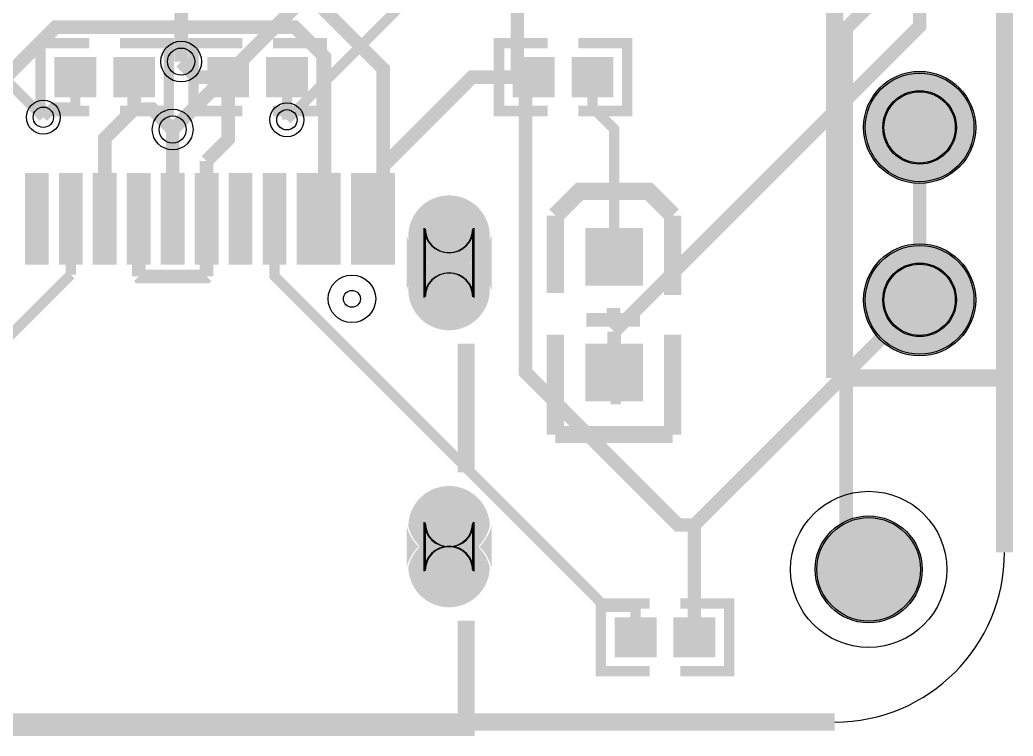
# Model space of a CAD drawing. Header units: millimetres. Extents: x -0.1 to 25.1, y -48.2 to 0.1.
# Drawn here: x 10.5 to 25.13, y -48.21 to -37.66 of the extents above; entities that cross this region are included whole.
import ezdxf

# ---------------------------------------------------------------- set-up
doc = ezdxf.new("R2010")
doc.units = ezdxf.units.MM
for name, color, linetype, true_color in [('BoardOutLine', 7, 'Continuous', 0xff00ff), ('BottomLayer', 7, 'Continuous', 0x0000ff), ('BottomPasteMaskLayer', 7, 'Continuous', 0x800000), ('BottomSilkLayer', 7, 'Continuous', 0x66cc33), ('BottomSolderMaskLayer', 7, 'Continuous', 0xaa00ff), ('Document', 7, 'Continuous', 0xffffff), ('Hole', 7, 'Continuous', 0x222222), ('Multi-Layer', 7, 'Continuous', 0xc0c0c0), ('TopLayer', 7, 'Continuous', 0xff0000), ('TopPasteMaskLayer', 7, 'Continuous', 0x808080), ('TopSilkLayer', 7, 'Continuous', 0xffcc00), ('TopSolderMaskLayer', 7, 'Continuous', 0x800080)]:
    doc.layers.add(name, color=color, linetype=linetype, true_color=true_color)

msp = doc.modelspace()

# ---------------------------------------------------------------- hatches: boundary and pattern name
at = {"layer": 'BottomLayer'}
msp.add_hatch(color=256, dxfattribs=at).paths.add_polyline_path([(22.23769999999996, -45.75048000000004, 1), (23.761699999999962, -45.75048000000004, 1)])
at = {"layer": 'BottomPasteMaskLayer'}
msp.add_hatch(color=256, dxfattribs=at).paths.add_polyline_path([(22.23769999999996, -45.75048000000004, 1), (23.761699999999962, -45.75048000000004, 1)])
at = {"layer": 'BottomSolderMaskLayer'}
for points in [[(22.924617599999845, -39.23995200000002, 1), (24.575414399999847, -39.23995200000002, 1)], [(17.44553279999994, -40.824962800000094, -0.7853981633974483), (16.19473519999994, -40.824962800000094), (16.19473519999994, -41.64528120000011, -0.7853981633974483), (17.44553279999994, -41.64528120000011)], [(22.924617599999845, -41.77995199999998, 1), (24.575414399999847, -41.77995199999998, 1)], [(22.212299999999964, -45.75048000000004, 1), (23.78709999999996, -45.75048000000004, 1)], [(17.44553279999994, -45.10673393333343, -0.7853981633974483), (16.19473519999994, -45.10673393333343), (16.19473519999994, -45.72366606666674, -0.7853981633974483), (17.44553279999994, -45.72366606666674)]]:
    msp.add_hatch(color=256, dxfattribs=at).paths.add_polyline_path(points)
at = {"layer": 'Document'}
for points in [[(19.300291599999923, -40.80555720000007), (19.300291599999923, -41.46595720000005), (19.14789159999998, -41.46595720000005), (19.14789159999998, -40.80555720000007)], [(19.352259999999774, -42.65930000000003), (19.352259999999774, -43.319700000000125), (19.199860000000058, -43.319700000000125), (19.199860000000058, -42.65930000000003)], [(18.97550179999996, -42.93445820000011), (19.635901799999942, -42.93445820000011), (19.635901799999942, -43.08685820000005), (18.97550179999996, -43.08685820000005)]]:
    msp.add_hatch(color=256, dxfattribs=at).paths.add_polyline_path(points)
at = {"layer": 'Multi-Layer'}
for points in [[(22.950017599999846, -39.23995200000002, 1), (24.550014399999846, -39.23995200000002, 1)], [(17.42013279999994, -40.83512280000002, -0.7853981633974483), (16.220135199999937, -40.83512280000002), (16.220135199999937, -41.63512120000007, -0.7853981633974483), (17.42013279999994, -41.63512120000007)], [(22.950017599999846, -41.77995199999998, 1), (24.550014399999846, -41.77995199999998, 1)], [(17.42013279999994, -45.115200600000094, -0.7853981633974483), (16.220135199999937, -45.115200600000094), (16.220135199999937, -45.715199400000074, -0.7853981633974483), (17.42013279999994, -45.715199400000074)]]:
    msp.add_hatch(color=256, dxfattribs=at).paths.add_polyline_path(points)
at = {"layer": 'TopLayer'}
for points in [[(11.599976800000036, -38.770001200000024), (11.599976800000036, -38.22999720000007), (11.034344199999964, -38.22999720000007), (11.034344199999964, -38.770001200000024)], [(11.900001599999882, -38.770001200000024), (11.900001599999882, -38.22999720000007), (12.465634199999954, -38.22999720000007), (12.465634199999954, -38.770001200000024)], [(13.849984999999947, -38.22999720000007), (13.849984999999947, -38.770001200000024), (13.284352399999875, -38.770001200000024), (13.284352399999875, -38.22999720000007)], [(14.15000980000002, -38.22999720000007), (14.15000980000002, -38.770001200000024), (14.715642399999865, -38.770001200000024), (14.715642399999865, -38.22999720000007)], [(18.349976000000083, -38.770001200000024), (18.349976000000083, -38.22999720000007), (17.78434340000001, -38.22999720000007), (17.78434340000001, -38.770001200000024)], [(18.65000079999993, -38.770001200000024), (18.65000079999993, -38.22999720000007), (19.2156334, -38.22999720000007), (19.2156334, -38.770001200000024)], [(10.599927999999977, -39.93492140000001), (10.899927400000138, -39.93492140000001), (10.899927400000138, -41.23494419999997), (10.599927999999977, -41.23494419999997)], [(11.100053999999886, -39.934896000000094), (11.40005339999982, -39.934896000000094), (11.40005339999982, -41.23491880000006), (11.100053999999886, -41.23491880000006)], [(11.599925999999982, -39.93487060000007), (11.899925399999915, -39.93487060000007), (11.899925399999915, -41.23489340000003), (11.599925999999982, -41.23489340000003)], [(12.100051999999891, -39.934896000000094), (12.400051400000052, -39.934896000000094), (12.400051400000052, -41.23491880000006), (12.100051999999891, -41.23491880000006)], [(12.599923999999987, -39.93487060000007), (12.89992339999992, -39.93487060000007), (12.89992339999992, -41.23489340000003), (12.599923999999987, -41.23489340000003)], [(13.100049999999896, -39.934896000000094), (13.400049400000057, -39.934896000000094), (13.400049400000057, -41.23491880000006), (13.100049999999896, -41.23491880000006)], [(13.599667999999951, -39.93492140000001), (13.899667400000112, -39.93492140000001), (13.899667400000112, -41.23494419999997), (13.599667999999951, -41.23494419999997)], [(14.100048000000129, -39.934896000000094), (14.400047400000062, -39.934896000000094), (14.400047400000062, -41.23491880000006), (14.100048000000129, -41.23491880000006)], [(14.599919999999997, -39.93509920000008), (14.89991939999993, -39.93509920000008), (14.89991939999993, -41.23512200000005), (14.599919999999997, -41.23512200000005)], [(14.900147999999831, -39.93509920000008), (15.200147399999992, -39.93509920000008), (15.200147399999992, -41.23512200000005), (14.900147999999831, -41.23512200000005)], [(15.400019999999927, -39.934896000000094), (15.70001939999986, -39.934896000000094), (15.70001939999986, -41.23491880000006), (15.400019999999927, -41.23491880000006)], [(15.699993999999947, -39.934896000000094), (15.99999339999988, -39.934896000000094), (15.99999339999988, -41.23491880000006), (15.699993999999947, -41.23491880000006)], [(18.8506607999999, -40.74800080000011), (19.65065919999995, -40.74800080000011), (19.65065919999995, -41.54799920000005), (18.8506607999999, -41.54799920000005)], [(18.8506607999999, -42.44980080000005), (19.65065919999995, -42.44980080000005), (19.65065919999995, -43.2497992000001), (18.8506607999999, -43.2497992000001)], [(19.84999839999989, -46.47999340000001), (19.84999839999989, -47.01999740000008), (19.284365800000046, -47.01999740000008), (19.284365800000046, -46.47999340000001)], [(20.150023199999964, -46.47999340000001), (20.150023199999964, -47.01999740000008), (20.715655800000036, -47.01999740000008), (20.715655800000036, -46.47999340000001)]]:
    msp.add_hatch(color=256, dxfattribs=at).paths.add_polyline_path(points)
at = {"layer": 'TopPasteMaskLayer'}
for points in [[(11.614988200000084, -38.72999620000007), (11.614988200000084, -38.27000220000002), (11.57498320000002, -38.22999720000007), (11.074349200000029, -38.22999720000007), (11.034344199999964, -38.27000220000002), (11.034344199999964, -38.72999620000007), (11.074349200000029, -38.770001200000024), (11.57498320000002, -38.770001200000024)], [(11.884990199999834, -38.72999620000007), (11.884990199999834, -38.27000220000002), (11.924995199999898, -38.22999720000007), (12.425629200000117, -38.22999720000007), (12.465634199999954, -38.27000220000002), (12.465634199999954, -38.72999620000007), (12.425629200000117, -38.770001200000024), (11.924995199999898, -38.770001200000024)], [(13.864996399999995, -38.27000220000002), (13.864996399999995, -38.72999620000007), (13.82499139999993, -38.770001200000024), (13.32435739999994, -38.770001200000024), (13.284352399999875, -38.72999620000007), (13.284352399999875, -38.27000220000002), (13.32435739999994, -38.22999720000007), (13.82499139999993, -38.22999720000007)], [(14.134998399999972, -38.27000220000002), (14.134998399999972, -38.72999620000007), (14.175003400000037, -38.770001200000024), (14.675637400000028, -38.770001200000024), (14.715642399999865, -38.72999620000007), (14.715642399999865, -38.27000220000002), (14.675637400000028, -38.22999720000007), (14.175003400000037, -38.22999720000007)], [(18.364987399999904, -38.72999620000007), (18.364987399999904, -38.27000220000002), (18.32498239999984, -38.22999720000007), (17.82434839999985, -38.22999720000007), (17.78434340000001, -38.27000220000002), (17.78434340000001, -38.72999620000007), (17.82434839999985, -38.770001200000024), (18.32498239999984, -38.770001200000024)], [(18.63498940000011, -38.72999620000007), (18.63498940000011, -38.27000220000002), (18.674994399999946, -38.22999720000007), (19.175628399999937, -38.22999720000007), (19.2156334, -38.27000220000002), (19.2156334, -38.72999620000007), (19.175628399999937, -38.770001200000024), (18.674994399999946, -38.770001200000024)], [(10.59997880000003, -39.94007760000011), (10.899952800000051, -39.94007760000011), (10.899952800000051, -41.23006740000005), (10.59997880000003, -41.23006740000005)], [(11.100155599999994, -39.94007760000011), (11.400129600000014, -39.94007760000011), (11.400129600000014, -41.23006740000005), (11.100155599999994, -41.23006740000005)], [(11.599976800000036, -39.94007760000011), (11.899950799999829, -39.94007760000011), (11.899950799999829, -41.23006740000005), (11.599976800000036, -41.23006740000005)], [(12.100102799999945, -39.94007760000011), (12.400076799999965, -39.94007760000011), (12.400076799999965, -41.23006740000005), (12.100102799999945, -41.23006740000005)], [(12.59997480000004, -39.94007760000011), (12.899948800000061, -39.94007760000011), (12.899948800000061, -41.23006740000005), (12.59997480000004, -41.23006740000005)], [(13.100126199999863, -39.94007760000011), (13.400100199999883, -39.94007760000011), (13.400100199999883, -41.23006740000005), (13.100126199999863, -41.23006740000005)], [(13.599718800000005, -39.94012840000005), (13.899692800000025, -39.94012840000005), (13.899692800000025, -41.23006740000005), (13.599718800000005, -41.23006740000005)], [(14.100149600000009, -39.94010300000002), (14.400123600000029, -39.94010300000002), (14.400123600000029, -41.230092799999966), (14.100149600000009, -41.230092799999966)], [(14.650186599999984, -39.99031880000007), (15.1501856000001, -39.99031880000007), (15.1501856000001, -41.18033420000006), (14.650186599999984, -41.18033420000006)], [(15.450210399999946, -39.99006480000014), (15.950209400000062, -39.99006480000014), (15.950209400000062, -41.18008020000002), (15.450210399999946, -41.18008020000002)], [(16.220414600000026, -40.83507200000008), (16.221850918915266, -40.7997963536244), (16.22535952745727, -40.764666253918676), (16.23092827766152, -40.729803332922415), (16.23853788867052, -40.69532829761374), (16.24816201349074, -40.66136051198259), (16.259767330214686, -40.62801758375235), (16.273313657392578, -40.59541495718281), (16.288754093153443, -40.563665513364754), (16.30603517759471, -40.53287917938735), (16.325097077879377, -40.503162547734746), (16.345873795395505, -40.474618507227206), (16.36829339426629, -40.44734588678625), (16.392278250415416, -40.42143911325604), (16.417745320327526, -40.3969878844664), (16.444606428572456, -40.37407685866913), (16.472768573097596, -40.352785361423), (16.502134247231993, -40.33318711094296), (16.53260177728623, -40.31534996286291), (16.564065674581002, -40.29933567529656), (16.596417000684028, -40.28519969501133), (16.62954374458957, -40.27299096545221), (16.663331210539695, -40.262751757284605), (16.697662415137643, -40.25451752203776), (16.73241849238309, -40.24831676936162), (16.767479105226016, -40.2441709683153), (16.8027228622135, -40.242094473034854), (16.838027737786547, -40.242094473034854), (16.87327149477403, -40.2441709683153), (16.908332107616957, -40.24831676936162), (16.943088184862404, -40.25451752203776), (16.977419389460124, -40.262751757284605), (17.011206855410478, -40.27299096545221), (17.04433359931602, -40.28519969501133), (17.076684925418817, -40.29933567529656), (17.108148822713588, -40.31534996286291), (17.138616352768054, -40.33318711094296), (17.167982026902223, -40.352785361423), (17.19614417142759, -40.374076858669014), (17.22300527967252, -40.3969878844664), (17.24847234958463, -40.42143911325604), (17.272457205733758, -40.44734588678625), (17.29487680460454, -40.474618507227206), (17.31565352212067, -40.503162547734746), (17.33471542240511, -40.53287917938735), (17.351996506846604, -40.563665513364754), (17.36743694260724, -40.59541495718281), (17.380983269785133, -40.62801758375235), (17.392588586509305, -40.66136051198259), (17.402212711329526, -40.69532829761374), (17.409822322338528, -40.7298033329223), (17.415391072542775, -40.764666253918676), (17.41889968108478, -40.7997963536244), (17.42033600000002, -40.83507200000008), (17.42033600000002, -41.635172000000125), (17.41889968108478, -41.67044764637569), (17.415391072542775, -41.70557774608142), (17.409822322338528, -41.74044066707779), (17.402212711329526, -41.77491570238635), (17.392588586509305, -41.8088834880175), (17.380983269785133, -41.842226416247854), (17.36743694260724, -41.874829042817396), (17.351996506846604, -41.90657848663545), (17.33471542240511, -41.93736482061274), (17.31565352212067, -41.96708145226546), (17.29487680460454, -41.99562549277289), (17.272457205733758, -42.02289811321384), (17.24847234958463, -42.04880488674405), (17.22300527967252, -42.07325611553381), (17.19614417142759, -42.09616714133108), (17.167982026902223, -42.117458638577205), (17.138616352768054, -42.137056889057135), (17.108148822713588, -42.15489403713718), (17.076684925418817, -42.170908324703646), (17.04433359931602, -42.18504430498888), (17.011206855410478, -42.197253034548), (16.977419389460124, -42.2074922427156), (16.943088184862404, -42.215726477962335), (16.908332107616957, -42.22192723063847), (16.87327149477403, -42.226073031684905), (16.838027737786547, -42.22814952696535), (16.8027228622135, -42.22814952696535), (16.767479105226016, -42.226073031684905), (16.73241849238309, -42.22192723063847), (16.697662415137643, -42.215726477962335), (16.663331210539695, -42.2074922427156), (16.62954374458957, -42.197253034548), (16.596417000684028, -42.18504430498888), (16.564065674581002, -42.170908324703646), (16.53260177728623, -42.15489403713718), (16.502134247231993, -42.137056889057135), (16.472768573097596, -42.117458638577205), (16.444606428572456, -42.09616714133119), (16.417745320327526, -42.07325611553381), (16.392278250415416, -42.04880488674405), (16.36829339426629, -42.02289811321384), (16.345873795395505, -41.99562549277289), (16.325097077879377, -41.96708145226546), (16.30603517759471, -41.93736482061274), (16.288754093153443, -41.90657848663545), (16.273313657392578, -41.874829042817396), (16.259767330214686, -41.842226416247854), (16.24816201349074, -41.8088834880175), (16.23853788867052, -41.77491570238635), (16.23092827766152, -41.740440667077905), (16.22535952745727, -41.70557774608142), (16.221850918915266, -41.67044764637569), (16.220414600000026, -41.635172000000125)], [(18.8506607999999, -40.74800080000011), (19.65065919999995, -40.74800080000011), (19.65065919999995, -41.54799920000005), (18.8506607999999, -41.54799920000005)], [(18.8506607999999, -42.44980080000005), (19.65065919999995, -42.44980080000005), (19.65065919999995, -43.2497992000001), (18.8506607999999, -43.2497992000001)], [(16.220414600000026, -45.11527680000006), (16.221850918915266, -45.080001153624494), (16.22535952745727, -45.044871053918655), (16.23092827766152, -45.010008132922394), (16.23853788867052, -44.97553309761372), (16.24816201349074, -44.94156531198257), (16.259767330214686, -44.90822238375233), (16.273313657392578, -44.87561975718279), (16.288754093153443, -44.84387031336473), (16.30603517759471, -44.81308397938733), (16.325097077879377, -44.783367347734725), (16.345873795395505, -44.7548233072273), (16.36829339426629, -44.727550686786344), (16.392278250415416, -44.701643913256135), (16.417745320327526, -44.67719268446638), (16.444606428572456, -44.654281658669106), (16.472768573097596, -44.63299016142298), (16.502134247231993, -44.61339191094294), (16.53260177728623, -44.59555476286289), (16.564065674581002, -44.57954047529654), (16.596417000684028, -44.56540449501131), (16.62954374458957, -44.55319576545219), (16.663331210539695, -44.54295655728458), (16.697662415137643, -44.53472232203785), (16.73241849238309, -44.5285215693616), (16.767479105226016, -44.52437576831528), (16.8027228622135, -44.52229927303483), (16.838027737786547, -44.52229927303483), (16.87327149477403, -44.52437576831528), (16.908332107616957, -44.5285215693616), (16.943088184862404, -44.53472232203785), (16.977419389460124, -44.54295655728458), (17.011206855410478, -44.55319576545219), (17.04433359931602, -44.56540449501131), (17.076684925418817, -44.57954047529654), (17.108148822713588, -44.59555476286289), (17.138616352768054, -44.61339191094294), (17.167982026902223, -44.63299016142298), (17.19614417142759, -44.65428165866899), (17.22300527967252, -44.67719268446638), (17.24847234958463, -44.701643913256135), (17.272457205733758, -44.727550686786344), (17.29487680460454, -44.7548233072273), (17.31565352212067, -44.783367347734725), (17.33471542240511, -44.81308397938733), (17.351996506846604, -44.84387031336473), (17.36743694260724, -44.87561975718279), (17.380983269785133, -44.90822238375233), (17.392588586509305, -44.94156531198257), (17.402212711329526, -44.97553309761372), (17.409822322338528, -45.01000813292228), (17.415391072542775, -45.044871053918655), (17.41889968108478, -45.080001153624494), (17.42033600000002, -45.11527680000006), (17.42033600000002, -45.71527560000004), (17.41889968108478, -45.75055124637572), (17.415391072542775, -45.78568134608145), (17.409822322338528, -45.82054426707771), (17.402212711329526, -45.85501930238638), (17.392588586509305, -45.88898708801753), (17.380983269785133, -45.922330016247884), (17.36743694260724, -45.954932642817425), (17.351996506846604, -45.98668208663548), (17.33471542240511, -46.01746842061277), (17.31565352212067, -46.04718505226538), (17.29487680460454, -46.07572909277292), (17.272457205733758, -46.10300171321387), (17.24847234958463, -46.12890848674408), (17.22300527967252, -46.15335971553384), (17.19614417142759, -46.17627074133111), (17.167982026902223, -46.197562238577234), (17.138616352768054, -46.217160489057164), (17.108148822713588, -46.23499763713721), (17.076684925418817, -46.251011924703676), (17.04433359931602, -46.265147904988794), (17.011206855410478, -46.277356634547914), (16.977419389460124, -46.28759584271552), (16.943088184862404, -46.295830077962364), (16.908332107616957, -46.3020308306385), (16.87327149477403, -46.306176631684934), (16.838027737786547, -46.30825312696538), (16.8027228622135, -46.30825312696538), (16.767479105226016, -46.306176631684934), (16.73241849238309, -46.3020308306385), (16.697662415137643, -46.295830077962364), (16.663331210539695, -46.28759584271552), (16.62954374458957, -46.277356634547914), (16.596417000684028, -46.265147904988794), (16.564065674581002, -46.251011924703676), (16.53260177728623, -46.23499763713721), (16.502134247231993, -46.217160489057164), (16.472768573097596, -46.197562238577234), (16.444606428572456, -46.17627074133122), (16.417745320327526, -46.15335971553384), (16.392278250415416, -46.12890848674408), (16.36829339426629, -46.10300171321387), (16.345873795395505, -46.07572909277292), (16.325097077879377, -46.04718505226538), (16.30603517759471, -46.01746842061277), (16.288754093153443, -45.98668208663548), (16.273313657392578, -45.954932642817425), (16.259767330214686, -45.922330016247884), (16.24816201349074, -45.88898708801753), (16.23853788867052, -45.85501930238638), (16.23092827766152, -45.82054426707782), (16.22535952745727, -45.78568134608145), (16.221850918915266, -45.75055124637572), (16.220414600000026, -45.71527560000004)], [(19.86500979999994, -46.51999840000008), (19.86500979999994, -46.979992400000015), (19.825004799999874, -47.01999740000008), (19.32437080000011, -47.01999740000008), (19.284365800000046, -46.979992400000015), (19.284365800000046, -46.51999840000008), (19.32437080000011, -46.47999340000001), (19.825004799999874, -46.47999340000001)], [(20.135011800000143, -46.51999840000008), (20.135011800000143, -46.979992400000015), (20.17501679999998, -47.01999740000008), (20.67565079999997, -47.01999740000008), (20.715655800000036, -46.979992400000015), (20.715655800000036, -46.51999840000008), (20.67565079999997, -46.47999340000001), (20.17501679999998, -46.47999340000001)]]:
    msp.add_hatch(color=256, dxfattribs=at).paths.add_polyline_path(points)
at = {"layer": 'TopSolderMaskLayer'}
for points in [[(11.625369956712916, -38.795396421072496), (11.625369956712916, -38.20459242107256), (11.008939637808794, -38.20459242107256), (11.008939637808794, -38.795396421072496)], [(11.874599318904188, -38.795396421072496), (11.874599318904188, -38.20459242107256), (12.491029637808538, -38.20459242107256), (12.491029637808538, -38.795396421072496)], [(13.875384999999937, -38.20459242107256), (13.875384999999937, -38.795396421072496), (13.258954681095588, -38.795396421072496), (13.258954681095588, -38.20459242107256)], [(14.12461436219121, -38.20459242107256), (14.12461436219121, -38.795396421072496), (14.741044681095559, -38.795396421072496), (14.741044681095559, -38.20459242107256)], [(18.375364594521784, -38.795396421072496), (18.375364594521784, -38.20459242107256), (17.758934275617435, -38.20459242107256), (17.758934275617435, -38.795396421072496)], [(18.624593956713056, -38.795396421072496), (18.624593956713056, -38.20459242107256), (19.241024275617406, -38.20459242107256), (19.241024275617406, -38.795396421072496)], [(22.924617599999845, -39.23995200000002, 1), (24.575414399999847, -39.23995200000002, 1)], [(10.574508645161245, -39.90952288883375), (10.925308045161387, -39.90952288883375), (10.925308045161387, -41.26034668138959), (10.574508645161245, -41.26034668138959)], [(11.074634645161382, -39.90949649627805), (11.425434045161296, -39.90949649627805), (11.425434045161296, -41.26032028883378), (11.074634645161382, -41.26032028883378)], [(11.57450664516125, -39.90947010372213), (11.925306045161392, -39.90947010372213), (11.925306045161392, -41.26029389627797), (11.57450664516125, -41.26029389627797)], [(12.074632645161387, -39.90949649627805), (12.425432045161301, -39.90949649627805), (12.425432045161301, -41.26032028883378), (12.074632645161387, -41.26032028883378)], [(12.574504645161255, -39.90947010372213), (12.92530404516117, -39.90947010372213), (12.92530404516117, -41.26029389627797), (12.574504645161255, -41.26029389627797)], [(13.074630645161164, -39.90949649627805), (13.425430045161306, -39.90949649627805), (13.425430045161306, -41.26032028883378), (13.074630645161164, -41.26032028883378)], [(13.57424864516122, -39.90952288883375), (13.925048045161361, -39.90952288883375), (13.925048045161361, -41.26034668138959), (13.57424864516122, -41.26034668138959)], [(14.074628645161397, -39.90949649627805), (14.425428045161311, -39.90949649627805), (14.425428045161311, -41.26032028883378), (14.074628645161397, -41.26032028883378)], [(14.574500645161265, -39.90969771116636), (14.92530004516118, -39.90969771116636), (14.92530004516118, -41.26052150372209), (14.574500645161265, -41.26052150372209)], [(14.874728645161099, -39.90969771116636), (15.22552804516124, -39.90969771116636), (15.22552804516124, -41.26052150372209), (14.874728645161099, -41.26052150372209)], [(15.374600645161422, -39.90949649627805), (15.725400045161336, -39.90949649627805), (15.725400045161336, -41.26032028883378), (15.374600645161422, -41.26032028883378)], [(15.674574645161442, -39.90949649627805), (16.025374045161357, -39.90949649627805), (16.025374045161357, -41.26032028883378), (15.674574645161442, -41.26032028883378)], [(18.82526079999991, -40.72260080000012), (19.676059200000168, -40.72260080000012), (19.676059200000168, -41.57339920000004), (18.82526079999991, -41.57339920000004)], [(17.44553279999994, -40.824962800000094, -0.7853981633974483), (16.19473519999994, -40.824962800000094), (16.19473519999994, -41.64528120000011, -0.7853981633974483), (17.44553279999994, -41.64528120000011)], [(22.924617599999845, -41.77995199999998, 1), (24.575414399999847, -41.77995199999998, 1)], [(18.82526079999991, -42.42440080000006), (19.676059200000168, -42.42440080000006), (19.676059200000168, -43.27519920000009), (18.82526079999991, -43.27519920000009)], [(17.44553279999994, -45.10673393333343, -0.7853981633974483), (16.19473519999994, -45.10673393333343), (16.19473519999994, -45.72366606666674, -0.7853981633974483), (17.44553279999994, -45.72366606666674)], [(19.875400681095584, -46.45459578946384), (19.875400681095584, -47.045399789463886), (19.258970362191235, -47.045399789463886), (19.258970362191235, -46.45459578946384)], [(20.124630043286857, -46.45459578946384), (20.124630043286857, -47.045399789463886), (20.741060362191206, -47.045399789463886), (20.741060362191206, -46.45459578946384)]]:
    msp.add_hatch(color=256, dxfattribs=at).paths.add_polyline_path(points)

# ---------------------------------------------------------------- linework, layer by layer
at = {"layer": 'BoardOutLine', "const_width": 0.254}
for points in [[(25.00000079999984, -2.4999950000001263), (25.00000079999984, -45.500010599999996)], [(22.50000579999994, -48.00000560000001), (2.4999950000000126, -48.00000560000001)]]:
    msp.add_lwpolyline(points, dxfattribs=at)
at = {"layer": 'BoardOutLine'}
msp.add_arc((22.50000579999994, -45.50001060000011), 2.4999949999999997, 270, 0, dxfattribs=at)
at = {"layer": 'BottomLayer'}
for points, const_width in [([(13.305535999999961, -14.03096000000005), (13.305535999999961, -14.192250000000058), (22.609047999999916, -23.495762000000127), (22.609047999999916, -29.45053800000005), (23.508461999999895, -30.34995200000003), (24.118062000000123, -30.34995200000003), (24.797511999999983, -31.029402000000005), (24.797511999999983, -34.57930600000009), (23.679657999999904, -35.69716000000005), (17.86381999999992, -35.69716000000005), (14.43278799999996, -39.12819200000001)], 0.15001240000000002), ([(10.84579999999994, -39.09060000000011), (7.553959999999847, -35.798760000000016), (7.553959999999847, -24.313642000000073), (10.566654000000085, -21.300948000000062), (10.566654000000085, -18.864326000000005), (13.572489999999902, -15.858490000000074)], 0.15001240000000002), ([(12.875005999999871, -38.27094199999999), (12.875005999999871, -37.12514799999997), (12.249911999999881, -36.50005400000009)], 0.1999996), ([(12.750038000000018, -39.271702000000005), (14.999969999999962, -37.02177000000006), (14.999969999999962, -36.50005400000009)], 0.1999996), ([(23.750015999999846, -36.69995200000005), (22.669500000000085, -37.780468000000155), (22.669500000000085, -45.42028000000005), (22.99969999999996, -45.75048000000004)], 0.1999996)]:
    msp.add_lwpolyline(points, dxfattribs=dict(at, const_width=const_width))
msp.add_circle((22.99969999999996, -45.75048000000004), 0.762, dxfattribs=at)
at = {"layer": 'BottomPasteMaskLayer'}
msp.add_circle((22.99969999999996, -45.75048000000004), 0.762, dxfattribs=at)
at = {"layer": 'BottomSilkLayer', "const_width": 0.254}
for points in [[(22.50003120000008, -4.830013200000053), (22.50003120000008, -42.93006400000013)], [(25.00002619999998, -4.830013200000053), (25.00002619999998, -42.93006400000013)], [(22.50003120000008, -42.93006400000013), (25.00002619999998, -42.93006400000013)]]:
    msp.add_lwpolyline(points, dxfattribs=at)
at = {"layer": 'BottomSilkLayer'}
msp.add_circle((22.99969999999996, -45.75048000000004), 1.1501119999999998, dxfattribs=at)
at = {"layer": 'BottomSolderMaskLayer'}
for points in [[(16.455119468817273, -40.722422999999935), (16.455119468817273, -41.747794954838696)], [(17.18477787741942, -40.722422999999935), (17.18477787741942, -41.747794954838696)], [(16.455119468817273, -45.055231513261674), (16.455119468817273, -45.77495955197128)], [(17.18477787741942, -45.055231513261674), (17.18477787741942, -45.77495955197128)]]:
    msp.add_lwpolyline(points, close=True, dxfattribs=at)
for centre, radius in [((23.750015999999846, -39.23995200000002), 0.8253983999999999), ((23.749990599999933, -39.24000279999996), 0.5416611483870968), ((23.750015999999846, -41.77995199999998), 0.8253983999999999), ((23.749990599999933, -41.780002800000034), 0.5416611483870968), ((22.99969999999996, -45.75048000000004), 0.7873999999999999)]:
    msp.add_circle(centre, radius, dxfattribs=at)
for centre, start, end in [((16.819948673118347, -40.722422999999935), 180, 0), ((16.819948673118347, -41.747794954838696), 0, 180), ((16.819948673118347, -45.055231513261674), 180, 0), ((16.819948673118347, -45.77495955197128), 0, 180)]:
    msp.add_arc(centre, 0.36482920430107524, start, end, dxfattribs=at)
at = {"layer": 'Document'}
msp.add_circle((15.390113999999926, -41.76522), 0.124968, dxfattribs=at)
at = {"layer": 'Hole'}
for centre, radius in [((12.875005999999871, -38.27094199999999), 0.1999996), ((10.84579999999994, -39.09060000000011), 0.15001240000000002), ((14.43278799999996, -39.12819200000001), 0.15001240000000002), ((12.750038000000018, -39.271702000000005), 0.1999996)]:
    msp.add_circle(centre, radius, dxfattribs=at)
at = {"layer": 'Multi-Layer'}
for points in [[(16.469944199999865, -40.735123000000044), (16.469944199999865, -41.73509560000002)], [(17.169968199999865, -40.735123000000044), (17.169968199999865, -41.73509560000002)], [(16.469944199999865, -45.06511180000007), (16.469944199999865, -45.765085)], [(17.169968199999865, -45.06511180000007), (17.169968199999865, -45.765085)]]:
    msp.add_lwpolyline(points, close=True, dxfattribs=at)
for centre, radius in [((12.875005999999871, -38.27094199999999), 0.2999994), ((23.750015999999846, -39.23995200000002), 0.7999984), ((23.749990599999933, -39.24000279999996), 0.5249926), ((10.84579999999994, -39.09060000000011), 0.2500122), ((14.43278799999996, -39.12819200000001), 0.2500122), ((12.750038000000018, -39.271702000000005), 0.2999994), ((23.750015999999846, -41.77995199999998), 0.7999984), ((23.749990599999933, -41.780002800000034), 0.5249926), ((15.390113999999926, -41.76522), 0.350012)]:
    msp.add_circle(centre, radius, dxfattribs=at)
for centre, start, end in [((16.819956199999865, -40.735123000000044), 180, 0), ((16.819956199999865, -41.73509560000002), 0, 180), ((16.819956199999865, -45.06511180000007), 180, 0), ((16.819956199999865, -45.765085), 0, 180)]:
    msp.add_arc(centre, 0.350012, start, end, dxfattribs=at)
at = {"layer": 'TopLayer'}
for points, const_width in [([(12.250419999999963, -34.77691800000002), (15.850107999999977, -38.37660600000004), (15.850107999999977, -39.80891200000008)], 0.1999996), ([(17.825719999999933, -38.50004999999999), (17.825719999999933, -36.07384200000013), (18.10003999999992, -35.79952200000014)], 0.1999996), ([(19.25066000000004, -42.24934399999995), (23.750015999999846, -37.74998800000003), (23.750015999999846, -36.69995200000005)], 0.1999996), ([(14.988285999999903, -40.585136000000034), (14.988285999999903, -38.203632000000084), (14.546580000000063, -37.76192600000002), (11.028425999999968, -37.76192600000002), (10.250169999999912, -38.54018200000007), (10.250169999999912, -40.58488199999999)], 0.1999996), ([(13.084048000000053, -38.50004999999999), (13.084048000000053, -38.47998400000006), (12.875005999999871, -38.27094199999999)], 0.1999996), ([(11.31722400000001, -38.50004999999999), (11.31722400000001, -38.94531200000006)], 0.15001240000000002), ([(12.182856000000015, -38.50004999999999), (12.182856000000015, -38.97045800000012)], 0.1999996), ([(13.567155999999954, -38.50004999999999), (13.084048000000053, -38.50004999999999)], 0.1999996), ([(13.567155999999954, -38.735254000000054), (13.567155999999954, -38.50004999999999)], 0.1999996), ([(14.43278799999996, -38.50004999999999), (14.43278799999996, -39.12819200000001)], 0.15001240000000002), ([(15.850107999999977, -39.80891200000008), (17.15896999999984, -38.50004999999999), (17.58391199999994, -38.50004999999999)], 0.1999996), ([(17.825719999999933, -38.50004999999999), (17.58391199999994, -38.50004999999999)], 0.1999996), ([(17.946624000000043, -38.50004999999999), (17.825719999999933, -38.50004999999999)], 0.1999996), ([(18.067273999999884, -38.50004999999999), (17.946624000000043, -38.50004999999999)], 0.1999996), ([(17.946624000000043, -38.50004999999999), (17.946624000000043, -42.84979999999996), (20.194016000000033, -45.09719199999995), (20.43277599999999, -45.09719199999995)], 0.1999996), ([(18.932906000000116, -38.50004999999999), (18.932906000000116, -38.94531200000006)], 0.15001240000000002), ([(13.567155999999954, -38.735254000000054), (13.567155999999954, -38.97045800000012)], 0.1999996), ([(11.31722400000001, -38.94531200000006), (10.991087999999877, -38.94531200000006), (10.84579999999994, -39.09060000000011)], 0.15001240000000002), ([(11.750040000000013, -40.58488199999999), (11.750040000000013, -39.40327400000001), (12.182856000000015, -38.97045800000012)], 0.1999996), ([(12.750038000000018, -39.271702000000005), (12.44879400000002, -38.97045800000012), (12.182856000000015, -38.97045800000012)], 0.1999996), ([(13.250163999999927, -39.73449000000005), (13.567155999999954, -39.41749800000002), (13.567155999999954, -38.97045800000012)], 0.1999996), ([(18.932906000000116, -38.94531200000006), (19.25066000000004, -39.263066000000094), (19.25066000000004, -41.148000000000025)], 0.15001240000000002), ([(12.750038000000018, -40.58488199999999), (12.750038000000018, -39.271702000000005)], 0.1999996), ([(23.750015999999846, -41.77995199999998), (23.750015999999846, -39.23995200000002)], 0.1999996), ([(13.250163999999927, -40.58488199999999), (13.250163999999927, -39.73449000000005)], 0.1999996), ([(15.850107999999977, -40.58488199999999), (15.850107999999977, -39.80891200000008)], 0.1999996), ([(11.250167999999917, -40.58488199999999), (11.250167999999917, -41.4101280000001)], 0.15001240000000002), ([(12.250165999999922, -40.58488199999999), (12.250165999999922, -41.43527400000005)], 0.1999996), ([(13.250163999999927, -40.58488199999999), (13.250163999999927, -41.43527400000005)], 0.1999996), ([(14.250161999999932, -40.58488199999999), (14.250161999999932, -41.43298800000002), (19.121882000000028, -46.30470800000012), (19.567143999999985, -46.30470800000012)], 0.15001240000000002), ([(14.750034000000028, -40.585136000000034), (14.988285999999903, -40.585136000000034)], 0.1999996), ([(14.988285999999903, -40.585136000000034), (15.050262000000089, -40.585136000000034)], 0.1999996), ([(15.850107999999977, -40.58488199999999), (15.550133999999957, -40.58488199999999)], 0.1999996), ([(11.250167999999917, -41.4101280000001), (8.836914000000093, -43.82338200000004), (8.353298000000109, -43.82338200000004), (6.432803999999919, -45.743876000000114), (6.432803999999919, -46.50003400000003)], 0.15001240000000002), ([(12.250165999999922, -41.43527400000005), (12.25194399999998, -41.437051999999994), (13.248386000000096, -41.437051999999994), (13.250163999999927, -41.43527400000005)], 0.1999996), ([(20.43277599999999, -45.09719199999995), (23.750015999999846, -41.77995199999998)], 0.1999996), ([(19.25066000000004, -42.84979999999996), (19.25066000000004, -42.24934399999995)], 0.1999996), ([(20.43277599999999, -46.74996999999996), (20.43277599999999, -45.09719199999995)], 0.1999996), ([(19.567143999999985, -46.74996999999996), (19.567143999999985, -46.30470800000012)], 0.15001240000000002)]:
    msp.add_lwpolyline(points, dxfattribs=dict(at, const_width=const_width))
at = {"layer": 'TopSilkLayer'}
for points, const_width in [([(11.523776800000064, -38.99860120000005), (10.80574420000005, -38.99860120000005), (10.80574420000005, -38.00139720000004), (11.523776800000064, -38.00139720000004)], 0.1524), ([(11.976201600000081, -38.99860120000005), (12.694234199999869, -38.99860120000005), (12.694234199999869, -38.00139720000004), (11.976201600000081, -38.00139720000004)], 0.1524), ([(13.773784999999975, -38.00139720000004), (13.05575239999996, -38.00139720000004), (13.05575239999996, -38.99860120000005), (13.773784999999975, -38.99860120000005)], 0.1524), ([(14.226209799999992, -38.00139720000004), (14.944242400000007, -38.00139720000004), (14.944242400000007, -38.99860120000005), (14.226209799999992, -38.99860120000005)], 0.1524), ([(18.273775999999884, -38.99860120000005), (17.55574339999987, -38.99860120000005), (17.55574339999987, -38.00139720000004), (18.273775999999884, -38.00139720000004)], 0.1524), ([(18.7262007999999, -38.99860120000005), (19.444233399999916, -38.99860120000005), (19.444233399999916, -38.00139720000004), (18.7262007999999, -38.00139720000004)], 0.1524), ([(18.387059999999906, -40.538400000000024), (18.74266, -40.18280000000004), (19.758660000000077, -40.18280000000004), (20.114259999999945, -40.538400000000024)], 0.254), ([(18.387059999999906, -41.68140000000005), (18.387059999999906, -40.538400000000024)], 0.254), ([(20.114259999999945, -41.706800000000044), (20.114259999999945, -40.538400000000024)], 0.254), ([(19.242709799999943, -42.075100000000134), (19.242709799999943, -41.89973840000005)], 0.2029968), ([(18.844259999999963, -42.075100000000134), (19.631659999999897, -42.075100000000134)], 0.2029968), ([(18.387059999999906, -43.76420000000007), (18.387059999999906, -42.291000000000054)], 0.254), ([(20.114259999999945, -43.76420000000007), (20.114259999999945, -42.291000000000054)], 0.254), ([(17.071974999999952, -44.323203199999966), (17.071974999999952, -42.4269154000001)], 0.254), ([(18.387059999999906, -43.76420000000007), (20.114259999999945, -43.76420000000007)], 0.254), ([(19.77379839999992, -46.251393399999984), (19.055765799999904, -46.251393399999984), (19.055765799999904, -47.248597399999994), (19.77379839999992, -47.248597399999994)], 0.1524), ([(20.226223199999936, -46.251393399999984), (20.94425579999995, -46.251393399999984), (20.94425579999995, -47.248597399999994), (20.226223199999936, -47.248597399999994)], 0.1524), ([(7.927974999999947, -46.50699359999999), (7.927974999999947, -48.08006640000008), (17.071974999999952, -48.08006640000008), (17.071974999999952, -46.50699359999999)], 0.254)]:
    msp.add_lwpolyline(points, dxfattribs=dict(at, const_width=const_width))
at = {"layer": 'TopSolderMaskLayer'}
for points in [[(16.455119468817273, -40.722422999999935), (16.455119468817273, -41.747794954838696)], [(17.18477787741942, -40.722422999999935), (17.18477787741942, -41.747794954838696)], [(16.455119468817273, -45.055231513261674), (16.455119468817273, -45.77495955197128)], [(17.18477787741942, -45.055231513261674), (17.18477787741942, -45.77495955197128)]]:
    msp.add_lwpolyline(points, close=True, dxfattribs=at)
for centre, radius in [((23.750015999999846, -39.23995200000002), 0.8253983999999999), ((23.749990599999933, -39.24000279999996), 0.5416611483870968), ((23.750015999999846, -41.77995199999998), 0.8253983999999999), ((23.749990599999933, -41.780002800000034), 0.5416611483870968)]:
    msp.add_circle(centre, radius, dxfattribs=at)
for centre, start, end in [((16.819948673118347, -40.722422999999935), 180, 0), ((16.819948673118347, -41.747794954838696), 0, 180), ((16.819948673118347, -45.055231513261674), 180, 0), ((16.819948673118347, -45.77495955197128), 0, 180)]:
    msp.add_arc(centre, 0.36482920430107524, start, end, dxfattribs=at)

doc.saveas('drawing.dxf')
